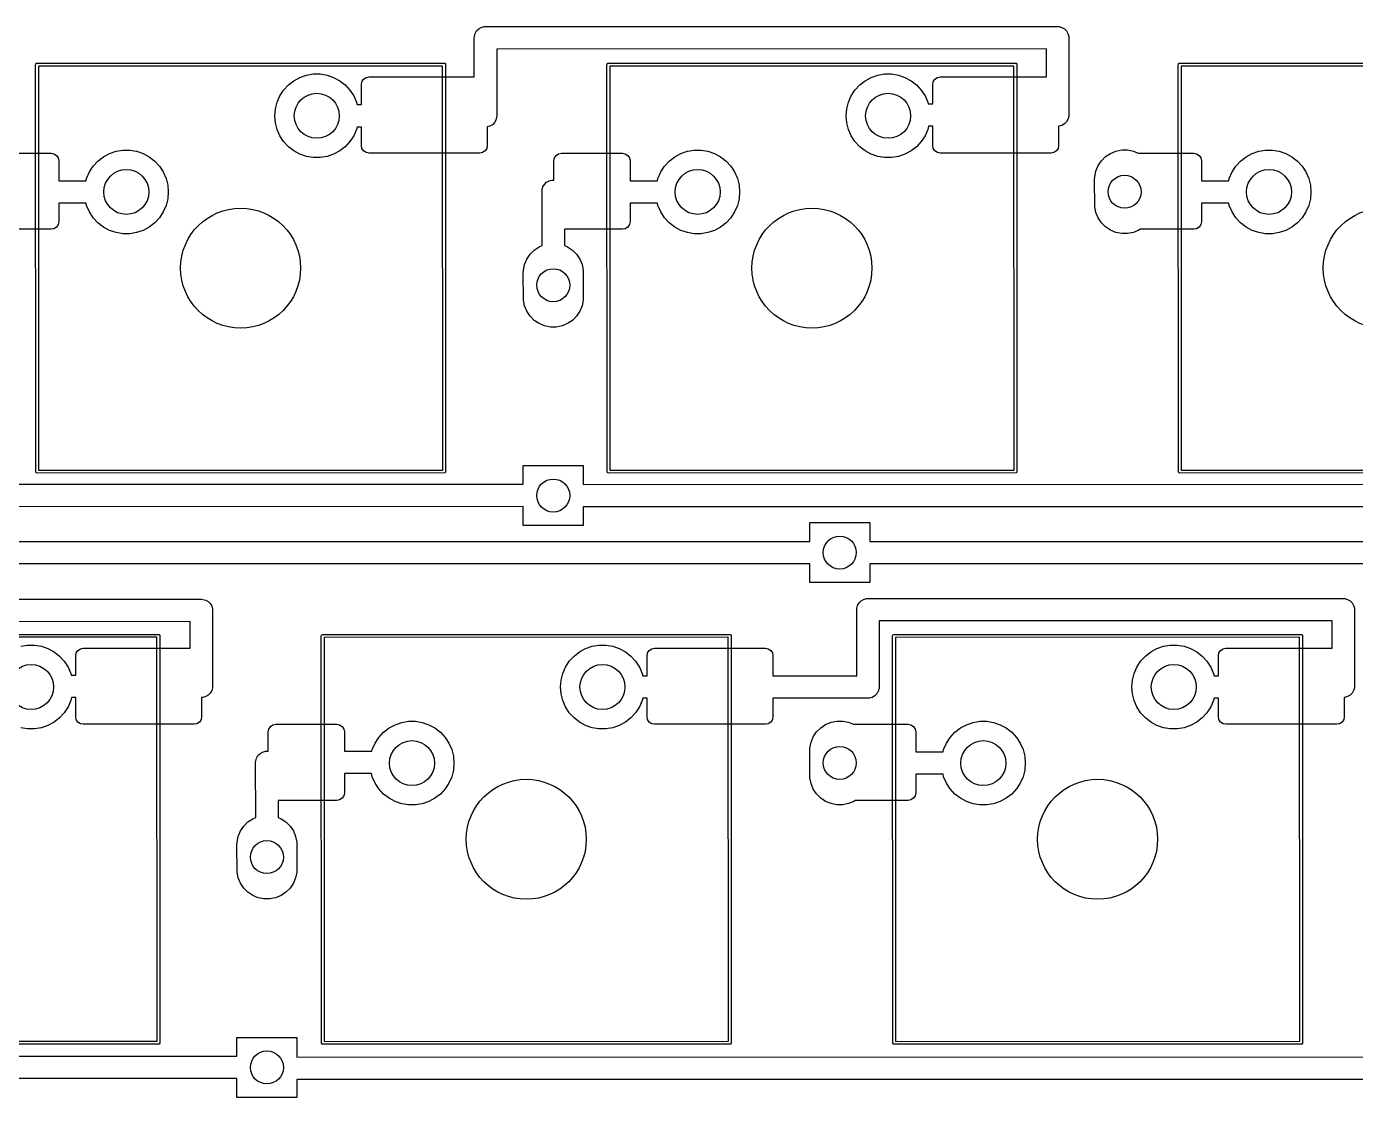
# Model space of a CAD drawing. Extents: x 12 to 499, y -206 to -17.
# Drawn here: x 218.32 to 262.63, y -113.8 to -78.08 of the extents above; entities that cross this region are included whole.
import ezdxf

# ---------------------------------------------------------------- set-up
doc = ezdxf.new("R2010")
doc.units = 0
doc.layers.add('BLACK', color=7, linetype='CONTINUOUS')

msp = doc.modelspace()

# ---------------------------------------------------------------- linework, layer by layer
at = {"layer": 'BLACK', "linetype": 'CONTINUOUS'}
for p, q in [((233.249458, -78.4586), (233.252666, -78.409653)), ((233.252666, -78.409653), (233.278003, -78.315094)), ((233.278003, -78.315094), (233.32695, -78.230314)), ((233.32695, -78.230314), (233.396172, -78.161092)), ((233.396172, -78.161092), (233.480952, -78.112145)), ((233.480952, -78.112145), (233.575511, -78.086808)), ((233.575511, -78.086808), (252.699858, -78.0836)), ((252.699858, -78.0836), (252.748805, -78.086808)), ((252.748805, -78.086808), (252.843364, -78.112145)), ((252.843364, -78.112145), (252.928144, -78.161092)), ((252.928144, -78.161092), (252.997366, -78.230314)), ((252.997366, -78.230314), (253.046313, -78.315094)), ((253.046313, -78.315094), (253.07165, -78.409653)), ((253.07165, -78.409653), (253.074858, -81.034994)), ((233.251039, -79.764994), (233.249458, -78.4586)), ((252.325312, -78.830463), (233.996763, -78.833537)), ((233.996763, -78.833537), (233.999458, -81.059994)), ((252.326454, -79.764994), (252.325312, -78.830463)), ((218.627296, -79.33586), (218.654356, -79.3088)), ((218.654356, -79.3088), (232.24349, -79.304994)), ((232.24349, -79.304994), (232.262624, -79.3088)), ((232.262624, -79.3088), (232.289684, -79.33586)), ((237.677286, -79.33586), (237.704346, -79.3088)), ((237.704346, -79.3088), (251.29348, -79.304994)), ((251.29348, -79.304994), (251.312614, -79.3088)), ((251.312614, -79.3088), (251.339674, -79.33586)), ((256.727276, -79.33586), (256.754336, -79.3088)), ((256.754336, -79.3088), (270.34347, -79.304994)), ((218.62349, -79.354994), (218.627296, -79.33586)), ((218.627296, -92.944128), (218.62349, -79.354994)), ((232.193502, -79.401207), (218.719703, -79.404981)), ((218.719703, -79.404981), (218.723477, -92.87878)), ((227.436116, -79.777911), (227.65481, -79.702834)), ((227.65481, -79.702834), (227.882879, -79.664776)), ((227.882879, -79.664776), (228.114101, -79.664776)), ((228.114101, -79.664776), (228.34217, -79.702834)), ((228.34217, -79.702834), (228.560864, -79.777911)), ((232.197276, -92.875006), (232.193502, -79.401207)), ((232.289684, -79.33586), (232.29349, -92.924994)), ((237.67348, -79.354994), (237.677286, -79.33586)), ((237.677286, -92.944128), (237.67348, -79.354994)), ((251.243492, -79.401207), (237.769693, -79.404981)), ((237.769693, -79.404981), (237.773467, -92.87878)), ((246.486106, -79.777911), (246.7048, -79.702834)), ((246.7048, -79.702834), (246.932869, -79.664776)), ((246.932869, -79.664776), (247.164091, -79.664776)), ((247.164091, -79.664776), (247.39216, -79.702834)), ((247.39216, -79.702834), (247.610854, -79.777911)), ((251.247266, -92.875006), (251.243492, -79.401207)), ((251.339674, -79.33586), (251.34348, -92.924994)), ((256.72347, -79.354994), (256.727276, -79.33586)), ((256.727276, -92.944128), (256.72347, -79.354994)), ((270.293482, -79.401207), (256.819683, -79.404981)), ((256.819683, -79.404981), (256.823457, -92.87878)), ((226.893693, -80.200096), (227.050296, -80.029981)), ((227.050296, -80.029981), (227.232763, -79.887961)), ((227.232763, -79.887961), (227.436116, -79.777911)), ((228.560864, -79.777911), (228.764217, -79.887961)), ((228.764217, -79.887961), (228.946684, -80.029981)), ((228.946684, -80.029981), (229.103287, -80.200096)), ((229.48449, -80.018994), (229.503825, -79.921792)), ((229.48449, -80.687334), (229.48449, -80.018994)), ((229.503825, -79.921792), (229.558885, -79.839389)), ((229.558885, -79.839389), (229.641288, -79.784329)), ((229.641288, -79.784329), (229.73849, -79.764994)), ((229.73849, -79.764994), (233.251039, -79.764994)), ((245.943683, -80.200096), (246.100286, -80.029981)), ((246.100286, -80.029981), (246.282753, -79.887961)), ((246.282753, -79.887961), (246.486106, -79.777911)), ((247.610854, -79.777911), (247.814207, -79.887961)), ((247.814207, -79.887961), (247.996674, -80.029981)), ((247.996674, -80.029981), (248.153277, -80.200096)), ((248.53448, -80.018994), (248.553815, -79.921792)), ((248.53448, -80.661847), (248.53448, -80.018994)), ((248.553815, -79.921792), (248.608875, -79.839389)), ((248.608875, -79.839389), (248.691278, -79.784329)), ((248.691278, -79.784329), (248.78848, -79.764994)), ((248.78848, -79.764994), (252.326454, -79.764994)), ((226.617584, -80.829562), (226.674346, -80.605415)), ((226.674346, -80.605415), (226.767227, -80.393668)), ((226.767227, -80.393668), (226.893693, -80.200096)), ((229.103287, -80.200096), (229.229753, -80.393668)), ((229.229753, -80.393668), (229.322634, -80.605415)), ((229.322634, -80.605415), (229.343399, -80.687414)), ((245.667574, -80.829562), (245.724336, -80.605415)), ((245.724336, -80.605415), (245.817217, -80.393668)), ((245.817217, -80.393668), (245.943683, -80.200096)), ((248.153277, -80.200096), (248.279743, -80.393668)), ((248.279743, -80.393668), (248.372624, -80.605415)), ((248.372624, -80.605415), (248.386947, -80.661977)), ((226.59849, -81.059994), (226.617584, -80.829562)), ((226.617584, -81.290426), (226.59849, -81.059994)), ((229.343399, -80.687414), (229.48449, -80.687334)), ((233.999458, -81.059994), (233.99625, -81.108941)), ((245.64848, -81.059994), (245.667574, -80.829562)), ((245.667574, -81.290426), (245.64848, -81.059994)), ((248.386947, -80.661977), (248.53448, -80.661847)), ((253.074858, -81.034994), (253.07165, -81.083941)), ((226.674346, -81.514573), (226.617584, -81.290426)), ((226.767227, -81.72632), (226.674346, -81.514573)), ((229.322634, -81.514573), (229.229753, -81.72632)), ((229.342978, -81.434233), (229.322634, -81.514573)), ((229.48449, -81.434153), (229.342978, -81.434233)), ((229.48449, -82.050994), (229.48449, -81.434153)), ((233.767964, -81.406449), (233.68449, -81.428815)), ((233.68449, -81.428815), (233.68449, -82.050994)), ((233.852744, -81.357502), (233.767964, -81.406449)), ((233.921966, -81.28828), (233.852744, -81.357502)), ((233.970913, -81.2035), (233.921966, -81.28828)), ((233.99625, -81.108941), (233.970913, -81.2035)), ((245.724336, -81.514573), (245.667574, -81.290426)), ((245.817217, -81.72632), (245.724336, -81.514573)), ((248.372624, -81.514573), (248.279743, -81.72632)), ((248.399409, -81.408801), (248.372624, -81.514573)), ((248.53448, -81.408682), (248.399409, -81.408801)), ((248.53448, -82.050994), (248.53448, -81.408682)), ((252.748805, -81.406786), (252.73448, -81.406807)), ((252.73448, -81.406807), (252.73448, -82.050994)), ((252.843364, -81.381449), (252.748805, -81.406786)), ((252.928144, -81.332502), (252.843364, -81.381449)), ((252.997366, -81.26328), (252.928144, -81.332502)), ((253.046313, -81.1785), (252.997366, -81.26328)), ((253.07165, -81.083941), (253.046313, -81.1785)), ((226.893693, -81.919892), (226.767227, -81.72632)), ((227.050296, -82.090007), (226.893693, -81.919892)), ((229.103287, -81.919892), (228.946684, -82.090007)), ((229.229753, -81.72632), (229.103287, -81.919892)), ((245.943683, -81.919892), (245.817217, -81.72632)), ((246.100286, -82.090007), (245.943683, -81.919892)), ((248.153277, -81.919892), (247.996674, -82.090007)), ((248.279743, -81.72632), (248.153277, -81.919892)), ((217.26395, -82.304994), (219.13849, -82.304994)), ((219.13849, -82.304994), (219.235692, -82.324329)), ((219.235692, -82.324329), (219.318095, -82.379389)), ((219.318095, -82.379389), (219.373155, -82.461792)), ((220.882763, -82.427961), (221.086116, -82.317911)), ((221.086116, -82.317911), (221.30481, -82.242834)), ((221.30481, -82.242834), (221.532879, -82.204776)), ((221.532879, -82.204776), (221.764101, -82.204776)), ((221.764101, -82.204776), (221.99217, -82.242834)), ((221.99217, -82.242834), (222.210864, -82.317911)), ((222.210864, -82.317911), (222.414217, -82.427961)), ((227.232763, -82.232027), (227.050296, -82.090007)), ((227.436116, -82.342077), (227.232763, -82.232027)), ((227.65481, -82.417154), (227.436116, -82.342077)), ((228.560864, -82.342077), (228.34217, -82.417154)), ((228.764217, -82.232027), (228.560864, -82.342077)), ((228.946684, -82.090007), (228.764217, -82.232027)), ((229.503825, -82.148196), (229.48449, -82.050994)), ((229.558885, -82.230599), (229.503825, -82.148196)), ((229.641288, -82.285659), (229.558885, -82.230599)), ((229.73849, -82.304994), (229.641288, -82.285659)), ((233.43049, -82.304994), (229.73849, -82.304994)), ((233.527692, -82.285659), (233.43049, -82.304994)), ((233.610095, -82.230599), (233.527692, -82.285659)), ((233.665155, -82.148196), (233.610095, -82.230599)), ((233.68449, -82.050994), (233.665155, -82.148196)), ((235.921815, -82.461792), (235.976875, -82.379389)), ((235.976875, -82.379389), (236.059278, -82.324329)), ((236.059278, -82.324329), (236.15648, -82.304994)), ((236.15648, -82.304994), (238.18848, -82.304994)), ((238.18848, -82.304994), (238.285682, -82.324329)), ((238.285682, -82.324329), (238.368085, -82.379389)), ((238.368085, -82.379389), (238.423145, -82.461792)), ((239.932753, -82.427961), (240.136106, -82.317911)), ((240.136106, -82.317911), (240.3548, -82.242834)), ((240.3548, -82.242834), (240.582869, -82.204776)), ((240.582869, -82.204776), (240.814091, -82.204776)), ((240.814091, -82.204776), (241.04216, -82.242834)), ((241.04216, -82.242834), (241.260854, -82.317911)), ((241.260854, -82.317911), (241.464207, -82.427961)), ((246.282753, -82.232027), (246.100286, -82.090007)), ((246.486106, -82.342077), (246.282753, -82.232027)), ((246.7048, -82.417154), (246.486106, -82.342077)), ((247.610854, -82.342077), (247.39216, -82.417154)), ((247.814207, -82.232027), (247.610854, -82.342077)), ((247.996674, -82.090007), (247.814207, -82.232027)), ((248.553815, -82.148196), (248.53448, -82.050994)), ((248.608875, -82.230599), (248.553815, -82.148196)), ((248.691278, -82.285659), (248.608875, -82.230599)), ((248.78848, -82.304994), (248.691278, -82.285659)), ((252.48048, -82.304994), (248.78848, -82.304994)), ((252.577682, -82.285659), (252.48048, -82.304994)), ((252.660085, -82.230599), (252.577682, -82.285659)), ((252.715145, -82.148196), (252.660085, -82.230599)), ((252.73448, -82.050994), (252.715145, -82.148196)), ((254.300665, -82.42099), (254.463661, -82.312079)), ((254.463661, -82.312079), (254.644773, -82.23706)), ((254.644773, -82.23706), (254.837041, -82.198815)), ((254.837041, -82.198815), (255.033075, -82.198815)), ((255.033075, -82.198815), (255.225343, -82.23706)), ((255.225343, -82.23706), (255.38935, -82.304994)), ((255.38935, -82.304994), (257.23847, -82.304994)), ((257.23847, -82.304994), (257.335672, -82.324329)), ((257.335672, -82.324329), (257.418075, -82.379389)), ((257.418075, -82.379389), (257.473135, -82.461792)), ((258.982743, -82.427961), (259.186096, -82.317911)), ((259.186096, -82.317911), (259.40479, -82.242834)), ((259.40479, -82.242834), (259.632859, -82.204776)), ((259.632859, -82.204776), (259.864081, -82.204776)), ((259.864081, -82.204776), (260.09215, -82.242834)), ((260.09215, -82.242834), (260.310844, -82.317911)), ((260.310844, -82.317911), (260.514197, -82.427961)), ((219.373155, -82.461792), (219.39249, -82.558994)), ((219.39249, -82.558994), (219.39249, -83.227018)), ((220.417227, -82.933668), (220.543693, -82.740096)), ((220.543693, -82.740096), (220.700296, -82.569981)), ((220.700296, -82.569981), (220.882763, -82.427961)), ((222.414217, -82.427961), (222.596684, -82.569981)), ((222.596684, -82.569981), (222.753287, -82.740096)), ((222.753287, -82.740096), (222.879753, -82.933668)), ((227.882879, -82.455212), (227.65481, -82.417154)), ((228.114101, -82.455212), (227.882879, -82.455212)), ((228.34217, -82.417154), (228.114101, -82.455212)), ((235.90248, -82.558994), (235.921815, -82.461792)), ((235.90248, -83.203042), (235.90248, -82.558994)), ((238.423145, -82.461792), (238.44248, -82.558994)), ((238.44248, -82.558994), (238.44248, -83.227018)), ((239.467217, -82.933668), (239.593683, -82.740096)), ((239.593683, -82.740096), (239.750286, -82.569981)), ((239.750286, -82.569981), (239.932753, -82.427961)), ((241.464207, -82.427961), (241.646674, -82.569981)), ((241.646674, -82.569981), (241.803277, -82.740096)), ((241.803277, -82.740096), (241.929743, -82.933668)), ((246.932869, -82.455212), (246.7048, -82.417154)), ((247.164091, -82.455212), (246.932869, -82.455212)), ((247.39216, -82.417154), (247.164091, -82.455212)), ((253.978118, -82.903715), (254.053137, -82.722603)), ((254.053137, -82.722603), (254.162048, -82.559607)), ((254.162048, -82.559607), (254.300665, -82.42099)), ((257.473135, -82.461792), (257.49247, -82.558994)), ((257.49247, -82.558994), (257.49247, -83.227018)), ((258.517207, -82.933668), (258.643673, -82.740096)), ((258.643673, -82.740096), (258.800276, -82.569981)), ((258.800276, -82.569981), (258.982743, -82.427961)), ((260.514197, -82.427961), (260.696664, -82.569981)), ((260.696664, -82.569981), (260.853267, -82.740096)), ((260.853267, -82.740096), (260.979733, -82.933668)), ((219.39249, -83.227018), (220.303888, -83.2262)), ((220.303888, -83.2262), (220.324346, -83.145415)), ((220.324346, -83.145415), (220.417227, -82.933668)), ((222.879753, -82.933668), (222.972634, -83.145415)), ((222.972634, -83.145415), (223.029396, -83.369562)), ((235.58755, -83.346708), (235.656772, -83.277486)), ((235.656772, -83.277486), (235.741552, -83.228539)), ((235.741552, -83.228539), (235.836111, -83.203202)), ((235.836111, -83.203202), (235.90248, -83.203042)), ((238.44248, -83.227018), (239.353878, -83.2262)), ((239.353878, -83.2262), (239.374336, -83.145415)), ((239.374336, -83.145415), (239.467217, -82.933668)), ((241.929743, -82.933668), (242.022624, -83.145415)), ((242.022624, -83.145415), (242.079386, -83.369562)), ((253.935058, -83.194), (253.939873, -83.095983)), ((253.939873, -84.092017), (253.935058, -83.194)), ((253.939873, -83.095983), (253.978118, -82.903715)), ((257.49247, -83.227018), (258.403868, -83.2262)), ((258.403868, -83.2262), (258.424326, -83.145415)), ((258.424326, -83.145415), (258.517207, -82.933668)), ((260.979733, -82.933668), (261.072614, -83.145415)), ((261.072614, -83.145415), (261.129376, -83.369562)), ((223.029396, -83.369562), (223.04849, -83.599994)), ((223.04849, -83.599994), (223.029396, -83.830426)), ((235.510058, -83.574994), (235.513266, -83.526047)), ((235.511883, -85.386393), (235.510058, -83.574994)), ((235.513266, -83.526047), (235.538603, -83.431488)), ((235.538603, -83.431488), (235.58755, -83.346708)), ((242.079386, -83.369562), (242.09848, -83.599994)), ((242.09848, -83.599994), (242.079386, -83.830426)), ((261.129376, -83.369562), (261.14847, -83.599994)), ((261.14847, -83.599994), (261.129376, -83.830426)), ((220.303698, -83.973036), (219.39249, -83.973854)), ((219.39249, -83.973854), (219.39249, -84.590994)), ((220.324346, -84.054573), (220.303698, -83.973036)), ((220.417227, -84.26632), (220.324346, -84.054573)), ((222.972634, -84.054573), (222.879753, -84.26632)), ((223.029396, -83.830426), (222.972634, -84.054573)), ((239.353688, -83.973036), (238.44248, -83.973854)), ((238.44248, -83.973854), (238.44248, -84.590994)), ((239.374336, -84.054573), (239.353688, -83.973036)), ((239.467217, -84.26632), (239.374336, -84.054573)), ((242.022624, -84.054573), (241.929743, -84.26632)), ((242.079386, -83.830426), (242.022624, -84.054573)), ((253.978118, -84.284285), (253.939873, -84.092017)), ((258.403678, -83.973036), (257.49247, -83.973854)), ((257.49247, -83.973854), (257.49247, -84.590994)), ((258.424326, -84.054573), (258.403678, -83.973036)), ((258.517207, -84.26632), (258.424326, -84.054573)), ((261.072614, -84.054573), (260.979733, -84.26632)), ((261.129376, -83.830426), (261.072614, -84.054573)), ((219.39249, -84.590994), (219.373155, -84.688196)), ((220.543693, -84.459892), (220.417227, -84.26632)), ((220.700296, -84.630007), (220.543693, -84.459892)), ((222.753287, -84.459892), (222.596684, -84.630007)), ((222.879753, -84.26632), (222.753287, -84.459892)), ((238.44248, -84.590994), (238.423145, -84.688196)), ((239.593683, -84.459892), (239.467217, -84.26632)), ((239.750286, -84.630007), (239.593683, -84.459892)), ((241.803277, -84.459892), (241.646674, -84.630007)), ((241.929743, -84.26632), (241.803277, -84.459892)), ((254.053137, -84.465397), (253.978118, -84.284285)), ((254.162048, -84.628393), (254.053137, -84.465397)), ((257.49247, -84.590994), (257.473135, -84.688196)), ((258.643673, -84.459892), (258.517207, -84.26632)), ((258.800276, -84.630007), (258.643673, -84.459892)), ((260.853267, -84.459892), (260.696664, -84.630007)), ((260.979733, -84.26632), (260.853267, -84.459892)), ((219.13849, -84.844994), (217.32734, -84.844994)), ((219.235692, -84.825659), (219.13849, -84.844994)), ((219.318095, -84.770599), (219.235692, -84.825659)), ((219.373155, -84.688196), (219.318095, -84.770599)), ((220.882763, -84.772027), (220.700296, -84.630007)), ((221.086116, -84.882077), (220.882763, -84.772027)), ((221.30481, -84.957154), (221.086116, -84.882077)), ((221.532879, -84.995212), (221.30481, -84.957154)), ((221.764101, -84.995212), (221.532879, -84.995212)), ((221.99217, -84.957154), (221.764101, -84.995212)), ((222.210864, -84.882077), (221.99217, -84.957154)), ((222.414217, -84.772027), (222.210864, -84.882077)), ((222.596684, -84.630007), (222.414217, -84.772027)), ((238.18848, -84.844994), (236.258179, -84.844994)), ((236.258179, -84.844994), (236.258725, -85.386598)), ((238.285682, -84.825659), (238.18848, -84.844994)), ((238.368085, -84.770599), (238.285682, -84.825659)), ((238.423145, -84.688196), (238.368085, -84.770599)), ((239.932753, -84.772027), (239.750286, -84.630007)), ((240.136106, -84.882077), (239.932753, -84.772027)), ((240.3548, -84.957154), (240.136106, -84.882077)), ((240.582869, -84.995212), (240.3548, -84.957154)), ((240.814091, -84.995212), (240.582869, -84.995212)), ((241.04216, -84.957154), (240.814091, -84.995212)), ((241.260854, -84.882077), (241.04216, -84.957154)), ((241.464207, -84.772027), (241.260854, -84.882077)), ((241.646674, -84.630007), (241.464207, -84.772027)), ((254.300665, -84.76701), (254.162048, -84.628393)), ((254.463661, -84.875921), (254.300665, -84.76701)), ((254.644773, -84.95094), (254.463661, -84.875921)), ((254.837041, -84.989185), (254.644773, -84.95094)), ((255.033075, -84.989185), (254.837041, -84.989185)), ((255.225343, -84.95094), (255.033075, -84.989185)), ((255.406455, -84.875921), (255.225343, -84.95094)), ((255.45274, -84.844994), (255.406455, -84.875921)), ((257.23847, -84.844994), (255.45274, -84.844994)), ((257.335672, -84.825659), (257.23847, -84.844994)), ((257.418075, -84.770599), (257.335672, -84.825659)), ((257.473135, -84.688196), (257.418075, -84.770599)), ((258.982743, -84.772027), (258.800276, -84.630007)), ((259.186096, -84.882077), (258.982743, -84.772027)), ((259.40479, -84.957154), (259.186096, -84.882077)), ((259.632859, -84.995212), (259.40479, -84.957154)), ((259.864081, -84.995212), (259.632859, -84.995212)), ((260.09215, -84.957154), (259.864081, -84.995212)), ((260.310844, -84.882077), (260.09215, -84.957154)), ((260.514197, -84.772027), (260.310844, -84.882077)), ((260.696664, -84.630007), (260.514197, -84.772027)), ((235.250665, -85.53599), (235.413661, -85.427079)), ((235.413661, -85.427079), (235.511883, -85.386393)), ((236.258725, -85.386598), (236.356455, -85.427079)), ((236.356455, -85.427079), (236.519451, -85.53599)), ((234.928118, -86.018715), (235.003137, -85.837603)), ((235.003137, -85.837603), (235.112048, -85.674607)), ((235.112048, -85.674607), (235.250665, -85.53599)), ((236.519451, -85.53599), (236.658068, -85.674607)), ((236.658068, -85.674607), (236.766979, -85.837603)), ((236.766979, -85.837603), (236.841998, -86.018715)), ((234.885058, -86.309), (234.889873, -86.210983)), ((234.889873, -87.207017), (234.885058, -86.309)), ((234.889873, -86.210983), (234.928118, -86.018715)), ((236.841998, -86.018715), (236.880243, -86.210983)), ((236.880243, -86.210983), (236.885058, -87.109)), ((234.928118, -87.399285), (234.889873, -87.207017)), ((236.880243, -87.207017), (236.841998, -87.399285)), ((236.885058, -87.109), (236.880243, -87.207017)), ((235.003137, -87.580397), (234.928118, -87.399285)), ((235.112048, -87.743393), (235.003137, -87.580397)), ((236.766979, -87.580397), (236.658068, -87.743393)), ((236.841998, -87.399285), (236.766979, -87.580397)), ((235.250665, -87.88201), (235.112048, -87.743393)), ((235.413661, -87.990921), (235.250665, -87.88201)), ((235.594773, -88.06594), (235.413661, -87.990921)), ((235.787041, -88.104185), (235.594773, -88.06594)), ((235.983075, -88.104185), (235.787041, -88.104185)), ((236.175343, -88.06594), (235.983075, -88.104185)), ((236.356455, -87.990921), (236.175343, -88.06594)), ((236.519451, -87.88201), (236.356455, -87.990921)), ((236.658068, -87.743393), (236.519451, -87.88201)), ((218.654356, -92.971188), (218.627296, -92.944128)), ((218.67349, -92.974994), (218.654356, -92.971188)), ((232.262624, -92.971188), (218.67349, -92.974994)), ((218.723477, -92.87878), (232.197276, -92.875006)), ((232.289684, -92.944128), (232.262624, -92.971188)), ((232.29349, -92.924994), (232.289684, -92.944128)), ((234.885058, -93.349073), (234.885058, -92.724)), ((234.885058, -92.724), (236.885058, -92.724)), ((236.885058, -92.724), (236.885058, -93.352109)), ((237.704346, -92.971188), (237.677286, -92.944128)), ((237.72348, -92.974994), (237.704346, -92.971188)), ((251.312614, -92.971188), (237.72348, -92.974994)), ((237.773467, -92.87878), (251.247266, -92.875006)), ((251.339674, -92.944128), (251.312614, -92.971188)), ((251.34348, -92.924994), (251.339674, -92.944128)), ((256.754336, -92.971188), (256.727276, -92.944128)), ((256.77347, -92.974994), (256.754336, -92.971188)), ((270.362604, -92.971188), (256.77347, -92.974994)), ((256.823457, -92.87878), (270.297256, -92.875006)), ((198.759658, -93.352125), (234.885058, -93.349073)), ((236.885058, -93.352109), (272.985058, -93.349083)), ((234.885058, -94.095869), (198.759658, -94.098921)), ((234.885058, -94.724), (234.885058, -94.095869)), ((272.985058, -94.095879), (236.885058, -94.098905)), ((236.885058, -94.098905), (236.885058, -94.724)), ((236.885058, -94.724), (234.885058, -94.724)), ((244.435458, -95.254084), (244.435458, -94.629)), ((244.435458, -94.629), (246.435458, -94.629)), ((246.435458, -94.629), (246.435458, -95.257119)), ((208.310058, -95.257119), (244.435458, -95.254084)), ((246.435458, -95.257119), (282.535458, -95.254084)), ((244.435458, -96.00088), (208.310058, -96.003915)), ((244.435458, -96.629), (244.435458, -96.00088)), ((282.535458, -96.00088), (246.435458, -96.003915)), ((246.435458, -96.003915), (246.435458, -96.629)), ((246.435458, -96.629), (244.435458, -96.629)), ((205.025911, -97.187608), (224.150258, -97.1844)), ((224.150258, -97.1844), (224.199205, -97.187608)), ((224.199205, -97.187608), (224.293764, -97.212945)), ((224.293764, -97.212945), (224.378544, -97.261892)), ((224.378544, -97.261892), (224.447766, -97.331114)), ((224.447766, -97.331114), (224.496713, -97.415894)), ((224.496713, -97.415894), (224.52205, -97.510453)), ((246.003466, -97.485053), (246.028803, -97.390494)), ((246.028803, -97.390494), (246.07775, -97.305714)), ((246.07775, -97.305714), (246.146972, -97.236492)), ((246.146972, -97.236492), (246.231752, -97.187545)), ((246.231752, -97.187545), (246.326311, -97.162208)), ((246.326311, -97.162208), (262.224858, -97.159)), ((262.224858, -97.159), (262.273805, -97.162208)), ((262.273805, -97.162208), (262.368364, -97.187545)), ((262.368364, -97.187545), (262.453144, -97.236492)), ((262.453144, -97.236492), (262.522366, -97.305714)), ((262.522366, -97.305714), (262.571313, -97.390494)), ((262.571313, -97.390494), (262.59665, -97.485053)), ((224.52205, -97.510453), (224.525258, -100.084999)), ((246.000258, -97.534), (246.003466, -97.485053)), ((246.002948, -99.735133), (246.000258, -97.534)), ((261.850316, -97.905877), (246.747568, -97.908924)), ((246.747568, -97.908924), (246.750258, -100.109999)), ((261.851439, -98.814999), (261.850316, -97.905877)), ((262.59665, -97.485053), (262.599858, -100.084999)), ((223.775721, -97.931263), (205.447173, -97.934337)), ((209.129386, -98.358805), (222.71852, -98.354999)), ((222.71852, -98.354999), (222.737654, -98.358805)), ((222.737654, -98.358805), (222.764714, -98.385865)), ((223.776823, -98.814999), (223.775721, -97.931263)), ((228.152306, -98.385865), (228.179366, -98.358805)), ((228.179366, -98.358805), (241.7685, -98.354999)), ((241.7685, -98.354999), (241.787634, -98.358805)), ((241.787634, -98.358805), (241.814694, -98.385865)), ((247.202296, -98.385865), (247.229356, -98.358805)), ((247.229356, -98.358805), (260.81849, -98.354999)), ((260.81849, -98.354999), (260.837624, -98.358805)), ((260.837624, -98.358805), (260.864684, -98.385865)), ((222.668532, -98.451212), (209.194733, -98.454986)), ((218.12984, -98.752839), (218.357909, -98.714781)), ((218.357909, -98.714781), (218.589131, -98.714781)), ((218.589131, -98.714781), (218.8172, -98.752839)), ((218.8172, -98.752839), (219.035894, -98.827916)), ((222.672306, -111.925011), (222.668532, -98.451212)), ((222.764714, -98.385865), (222.76852, -111.974999)), ((228.1485, -98.404999), (228.152306, -98.385865)), ((228.152306, -111.994133), (228.1485, -98.404999)), ((241.718512, -98.451212), (228.244713, -98.454986)), ((228.244713, -98.454986), (228.248487, -111.928785)), ((236.961126, -98.827916), (237.17982, -98.752839)), ((237.17982, -98.752839), (237.407889, -98.714781)), ((237.407889, -98.714781), (237.639111, -98.714781)), ((237.639111, -98.714781), (237.86718, -98.752839)), ((237.86718, -98.752839), (238.085874, -98.827916)), ((241.722286, -111.925011), (241.718512, -98.451212)), ((241.814694, -98.385865), (241.8185, -111.974999)), ((247.19849, -98.404999), (247.202296, -98.385865)), ((247.202296, -111.994133), (247.19849, -98.404999)), ((260.768502, -98.451212), (247.294703, -98.454986)), ((247.294703, -98.454986), (247.298477, -111.928785)), ((256.011116, -98.827916), (256.22981, -98.752839)), ((256.22981, -98.752839), (256.457879, -98.714781)), ((256.457879, -98.714781), (256.689101, -98.714781)), ((256.689101, -98.714781), (256.91717, -98.752839)), ((256.91717, -98.752839), (257.135864, -98.827916)), ((260.772276, -111.925011), (260.768502, -98.451212)), ((260.864684, -98.385865), (260.86849, -111.974999)), ((219.035894, -98.827916), (219.239247, -98.937966)), ((219.239247, -98.937966), (219.421714, -99.079986)), ((219.421714, -99.079986), (219.578317, -99.250101)), ((219.95952, -99.068999), (219.978855, -98.971797)), ((219.95952, -99.711852), (219.95952, -99.068999)), ((219.978855, -98.971797), (220.033915, -98.889394)), ((220.033915, -98.889394), (220.116318, -98.834334)), ((220.116318, -98.834334), (220.21352, -98.814999)), ((220.21352, -98.814999), (223.776823, -98.814999)), ((236.418703, -99.250101), (236.575306, -99.079986)), ((236.575306, -99.079986), (236.757773, -98.937966)), ((236.757773, -98.937966), (236.961126, -98.827916)), ((238.085874, -98.827916), (238.289227, -98.937966)), ((238.289227, -98.937966), (238.471694, -99.079986)), ((238.471694, -99.079986), (238.628297, -99.250101)), ((239.0095, -99.068999), (239.028835, -98.971797)), ((239.0095, -99.737653), (239.0095, -99.068999)), ((239.028835, -98.971797), (239.083895, -98.889394)), ((239.083895, -98.889394), (239.166298, -98.834334)), ((239.166298, -98.834334), (239.2635, -98.814999)), ((239.2635, -98.814999), (242.9555, -98.814999)), ((242.9555, -98.814999), (243.052702, -98.834334)), ((243.052702, -98.834334), (243.135105, -98.889394)), ((243.135105, -98.889394), (243.190165, -98.971797)), ((243.190165, -98.971797), (243.2095, -99.068999)), ((243.2095, -99.068999), (243.2095, -99.73614)), ((255.468693, -99.250101), (255.625296, -99.079986)), ((255.625296, -99.079986), (255.807763, -98.937966)), ((255.807763, -98.937966), (256.011116, -98.827916)), ((257.135864, -98.827916), (257.339217, -98.937966)), ((257.339217, -98.937966), (257.521684, -99.079986)), ((257.521684, -99.079986), (257.678287, -99.250101)), ((258.05949, -99.068999), (258.078825, -98.971797)), ((258.05949, -99.736852), (258.05949, -99.068999)), ((258.078825, -98.971797), (258.133885, -98.889394)), ((258.133885, -98.889394), (258.216288, -98.834334)), ((258.216288, -98.834334), (258.31349, -98.814999)), ((258.31349, -98.814999), (261.851439, -98.814999)), ((219.578317, -99.250101), (219.704783, -99.443673)), ((219.704783, -99.443673), (219.797664, -99.65542)), ((219.797664, -99.65542), (219.811987, -99.711982)), ((236.142594, -99.879567), (236.199356, -99.65542)), ((236.199356, -99.65542), (236.292237, -99.443673)), ((236.292237, -99.443673), (236.418703, -99.250101)), ((238.628297, -99.250101), (238.754763, -99.443673)), ((238.754763, -99.443673), (238.847644, -99.65542)), ((238.847644, -99.65542), (238.868481, -99.737704)), ((255.192584, -99.879567), (255.249346, -99.65542)), ((255.249346, -99.65542), (255.342227, -99.443673)), ((255.342227, -99.443673), (255.468693, -99.250101)), ((257.678287, -99.250101), (257.804753, -99.443673)), ((257.804753, -99.443673), (257.897634, -99.65542)), ((257.897634, -99.65542), (257.918287, -99.736976)), ((219.811987, -99.711982), (219.95952, -99.711852)), ((224.52205, -100.133946), (224.496713, -100.228505)), ((224.525258, -100.084999), (224.52205, -100.133946)), ((236.1235, -100.109999), (236.142594, -99.879567)), ((236.142594, -100.340431), (236.1235, -100.109999)), ((238.868481, -99.737704), (239.0095, -99.737653)), ((243.2095, -99.73614), (246.002948, -99.735133)), ((246.750258, -100.109999), (246.74705, -100.158946)), ((255.17349, -100.109999), (255.192584, -99.879567)), ((255.192584, -100.340431), (255.17349, -100.109999)), ((257.918287, -99.736976), (258.05949, -99.736852)), ((262.59665, -100.133946), (262.571313, -100.228505)), ((262.599858, -100.084999), (262.59665, -100.133946)), ((219.797664, -100.564578), (219.704783, -100.776325)), ((219.824449, -100.458806), (219.797664, -100.564578)), ((219.95952, -100.458687), (219.824449, -100.458806)), ((219.95952, -101.100999), (219.95952, -100.458687)), ((224.199205, -100.456791), (224.15952, -100.45685)), ((224.15952, -100.45685), (224.15952, -101.100999)), ((224.293764, -100.431454), (224.199205, -100.456791)), ((224.378544, -100.382507), (224.293764, -100.431454)), ((224.447766, -100.313285), (224.378544, -100.382507)), ((224.496713, -100.228505), (224.447766, -100.313285)), ((236.199356, -100.564578), (236.142594, -100.340431)), ((236.292237, -100.776325), (236.199356, -100.564578)), ((238.847644, -100.564578), (238.754763, -100.776325)), ((238.867918, -100.484514), (238.847644, -100.564578)), ((239.0095, -100.484463), (238.867918, -100.484514)), ((239.0095, -101.100999), (239.0095, -100.484463)), ((246.424205, -100.481791), (243.2095, -100.482949)), ((243.2095, -100.482949), (243.2095, -101.100999)), ((246.518764, -100.456454), (246.424205, -100.481791)), ((246.603544, -100.407507), (246.518764, -100.456454)), ((246.672766, -100.338285), (246.603544, -100.407507)), ((246.721713, -100.253505), (246.672766, -100.338285)), ((246.74705, -100.158946), (246.721713, -100.253505)), ((255.249346, -100.564578), (255.192584, -100.340431)), ((255.342227, -100.776325), (255.249346, -100.564578)), ((257.897634, -100.564578), (257.804753, -100.776325)), ((257.918086, -100.483812), (257.897634, -100.564578)), ((258.05949, -100.483687), (257.918086, -100.483812)), ((258.05949, -101.100999), (258.05949, -100.483687)), ((262.273805, -100.456791), (262.25949, -100.456812)), ((262.25949, -100.456812), (262.25949, -101.100999)), ((262.368364, -100.431454), (262.273805, -100.456791)), ((262.453144, -100.382507), (262.368364, -100.431454)), ((262.522366, -100.313285), (262.453144, -100.382507)), ((262.571313, -100.228505), (262.522366, -100.313285)), ((219.578317, -100.969897), (219.421714, -101.140012)), ((219.704783, -100.776325), (219.578317, -100.969897)), ((236.418703, -100.969897), (236.292237, -100.776325)), ((236.575306, -101.140012), (236.418703, -100.969897)), ((238.628297, -100.969897), (238.471694, -101.140012)), ((238.754763, -100.776325), (238.628297, -100.969897)), ((255.468693, -100.969897), (255.342227, -100.776325)), ((255.625296, -101.140012), (255.468693, -100.969897)), ((257.678287, -100.969897), (257.521684, -101.140012)), ((257.804753, -100.776325), (257.678287, -100.969897)), ((219.035894, -101.392082), (218.8172, -101.467159)), ((219.239247, -101.282032), (219.035894, -101.392082)), ((219.421714, -101.140012), (219.239247, -101.282032)), ((219.978855, -101.198201), (219.95952, -101.100999)), ((220.033915, -101.280604), (219.978855, -101.198201)), ((220.116318, -101.335664), (220.033915, -101.280604)), ((220.21352, -101.354999), (220.116318, -101.335664)), ((223.90552, -101.354999), (220.21352, -101.354999)), ((224.002722, -101.335664), (223.90552, -101.354999)), ((224.085125, -101.280604), (224.002722, -101.335664)), ((224.140185, -101.198201), (224.085125, -101.280604)), ((224.15952, -101.100999), (224.140185, -101.198201)), ((226.396835, -101.511797), (226.451895, -101.429394)), ((226.451895, -101.429394), (226.534298, -101.374334)), ((226.534298, -101.374334), (226.6315, -101.354999)), ((226.6315, -101.354999), (228.6635, -101.354999)), ((228.6635, -101.354999), (228.760702, -101.374334)), ((228.760702, -101.374334), (228.843105, -101.429394)), ((228.843105, -101.429394), (228.898165, -101.511797)), ((230.407773, -101.477966), (230.611126, -101.367916)), ((230.611126, -101.367916), (230.82982, -101.292839)), ((230.82982, -101.292839), (231.057889, -101.254781)), ((231.057889, -101.254781), (231.289111, -101.254781)), ((231.289111, -101.254781), (231.51718, -101.292839)), ((231.51718, -101.292839), (231.735874, -101.367916)), ((231.735874, -101.367916), (231.939227, -101.477966)), ((236.757773, -101.282032), (236.575306, -101.140012)), ((236.961126, -101.392082), (236.757773, -101.282032)), ((237.17982, -101.467159), (236.961126, -101.392082)), ((238.085874, -101.392082), (237.86718, -101.467159)), ((238.289227, -101.282032), (238.085874, -101.392082)), ((238.471694, -101.140012), (238.289227, -101.282032)), ((239.028835, -101.198201), (239.0095, -101.100999)), ((239.083895, -101.280604), (239.028835, -101.198201)), ((239.166298, -101.335664), (239.083895, -101.280604)), ((239.2635, -101.354999), (239.166298, -101.335664)), ((242.9555, -101.354999), (239.2635, -101.354999)), ((243.052702, -101.335664), (242.9555, -101.354999)), ((243.135105, -101.280604), (243.052702, -101.335664)), ((243.190165, -101.198201), (243.135105, -101.280604)), ((243.2095, -101.100999), (243.190165, -101.198201)), ((244.801065, -101.47099), (244.964061, -101.362079)), ((244.964061, -101.362079), (245.145173, -101.28706)), ((245.145173, -101.28706), (245.337441, -101.248815)), ((245.337441, -101.248815), (245.533475, -101.248815)), ((245.533475, -101.248815), (245.725743, -101.28706)), ((245.725743, -101.28706), (245.889762, -101.354999)), ((245.889762, -101.354999), (247.71349, -101.354999)), ((247.71349, -101.354999), (247.810692, -101.374334)), ((247.810692, -101.374334), (247.893095, -101.429394)), ((247.893095, -101.429394), (247.948155, -101.511797)), ((249.457763, -101.477966), (249.661116, -101.367916)), ((249.661116, -101.367916), (249.87981, -101.292839)), ((249.87981, -101.292839), (250.107879, -101.254781)), ((250.107879, -101.254781), (250.339101, -101.254781)), ((250.339101, -101.254781), (250.56717, -101.292839)), ((250.56717, -101.292839), (250.785864, -101.367916)), ((250.785864, -101.367916), (250.989217, -101.477966)), ((255.807763, -101.282032), (255.625296, -101.140012)), ((256.011116, -101.392082), (255.807763, -101.282032)), ((256.22981, -101.467159), (256.011116, -101.392082)), ((257.135864, -101.392082), (256.91717, -101.467159)), ((257.339217, -101.282032), (257.135864, -101.392082)), ((257.521684, -101.140012), (257.339217, -101.282032)), ((258.078825, -101.198201), (258.05949, -101.100999)), ((258.133885, -101.280604), (258.078825, -101.198201)), ((258.216288, -101.335664), (258.133885, -101.280604)), ((258.31349, -101.354999), (258.216288, -101.335664)), ((262.00549, -101.354999), (258.31349, -101.354999)), ((262.102692, -101.335664), (262.00549, -101.354999)), ((262.185095, -101.280604), (262.102692, -101.335664)), ((262.240155, -101.198201), (262.185095, -101.280604)), ((262.25949, -101.100999), (262.240155, -101.198201)), ((218.357909, -101.505217), (218.12984, -101.467159)), ((218.589131, -101.505217), (218.357909, -101.505217)), ((218.8172, -101.467159), (218.589131, -101.505217)), ((226.3775, -101.608999), (226.396835, -101.511797)), ((226.3775, -102.25299), (226.3775, -101.608999)), ((228.898165, -101.511797), (228.9175, -101.608999)), ((228.9175, -101.608999), (228.9175, -102.252023)), ((229.942237, -101.983673), (230.068703, -101.790101)), ((230.068703, -101.790101), (230.225306, -101.619986)), ((230.225306, -101.619986), (230.407773, -101.477966)), ((231.939227, -101.477966), (232.121694, -101.619986)), ((232.121694, -101.619986), (232.278297, -101.790101)), ((232.278297, -101.790101), (232.404763, -101.983673)), ((237.407889, -101.505217), (237.17982, -101.467159)), ((237.639111, -101.505217), (237.407889, -101.505217)), ((237.86718, -101.467159), (237.639111, -101.505217)), ((244.478518, -101.953715), (244.553537, -101.772603)), ((244.553537, -101.772603), (244.662448, -101.609607)), ((244.662448, -101.609607), (244.801065, -101.47099)), ((247.948155, -101.511797), (247.96749, -101.608999)), ((247.96749, -101.608999), (247.96749, -102.276416)), ((248.992227, -101.983673), (249.118693, -101.790101)), ((249.118693, -101.790101), (249.275296, -101.619986)), ((249.275296, -101.619986), (249.457763, -101.477966)), ((250.989217, -101.477966), (251.171684, -101.619986)), ((251.171684, -101.619986), (251.328287, -101.790101)), ((251.328287, -101.790101), (251.454753, -101.983673)), ((256.457879, -101.505217), (256.22981, -101.467159)), ((256.689101, -101.505217), (256.457879, -101.505217)), ((256.91717, -101.467159), (256.689101, -101.505217)), ((226.03715, -102.396713), (226.106372, -102.327491)), ((226.106372, -102.327491), (226.191152, -102.278544)), ((226.191152, -102.278544), (226.285711, -102.253207)), ((226.285711, -102.253207), (226.3775, -102.25299)), ((228.9175, -102.252023), (229.83523, -102.251199)), ((229.83523, -102.251199), (229.849356, -102.19542)), ((229.849356, -102.19542), (229.942237, -101.983673)), ((232.404763, -101.983673), (232.497644, -102.19542)), ((232.497644, -102.19542), (232.554406, -102.419567)), ((244.435458, -102.244), (244.440273, -102.145983)), ((244.440273, -103.142017), (244.435458, -102.244)), ((244.440273, -102.145983), (244.478518, -101.953715)), ((247.96749, -102.276416), (248.878979, -102.275843)), ((248.878979, -102.275843), (248.899346, -102.19542)), ((248.899346, -102.19542), (248.992227, -101.983673)), ((251.454753, -101.983673), (251.547634, -102.19542)), ((251.547634, -102.19542), (251.604396, -102.419567)), ((225.959658, -102.624999), (225.962866, -102.576052)), ((225.961494, -104.461789), (225.959658, -102.624999)), ((225.962866, -102.576052), (225.988203, -102.481493)), ((225.988203, -102.481493), (226.03715, -102.396713)), ((232.554406, -102.419567), (232.5735, -102.649999)), ((232.5735, -102.649999), (232.554406, -102.880431)), ((251.604396, -102.419567), (251.62349, -102.649999)), ((251.62349, -102.649999), (251.604396, -102.880431)), ((229.822378, -102.998047), (228.9175, -102.998859)), ((228.9175, -102.998859), (228.9175, -103.640999)), ((229.849356, -103.104578), (229.822378, -102.998047)), ((229.942237, -103.316325), (229.849356, -103.104578)), ((232.497644, -103.104578), (232.404763, -103.316325)), ((232.554406, -102.880431), (232.497644, -103.104578)), ((244.478518, -103.334285), (244.440273, -103.142017)), ((248.878603, -103.022666), (247.96749, -103.023239)), ((247.96749, -103.023239), (247.96749, -103.640999)), ((248.899346, -103.104578), (248.878603, -103.022666)), ((248.992227, -103.316325), (248.899346, -103.104578)), ((251.547634, -103.104578), (251.454753, -103.316325)), ((251.604396, -102.880431), (251.547634, -103.104578)), ((228.9175, -103.640999), (228.898165, -103.738201)), ((230.068703, -103.509897), (229.942237, -103.316325)), ((230.225306, -103.680012), (230.068703, -103.509897)), ((230.407773, -103.822032), (230.225306, -103.680012)), ((232.121694, -103.680012), (231.939227, -103.822032)), ((232.278297, -103.509897), (232.121694, -103.680012)), ((232.404763, -103.316325), (232.278297, -103.509897)), ((244.553537, -103.515397), (244.478518, -103.334285)), ((244.662448, -103.678393), (244.553537, -103.515397)), ((244.801065, -103.81701), (244.662448, -103.678393)), ((247.96749, -103.640999), (247.948155, -103.738201)), ((249.118693, -103.509897), (248.992227, -103.316325)), ((249.275296, -103.680012), (249.118693, -103.509897)), ((249.457763, -103.822032), (249.275296, -103.680012)), ((251.171684, -103.680012), (250.989217, -103.822032)), ((251.328287, -103.509897), (251.171684, -103.680012)), ((251.454753, -103.316325), (251.328287, -103.509897)), ((228.6635, -103.894999), (226.707769, -103.894999)), ((226.707769, -103.894999), (226.708335, -104.462002)), ((228.760702, -103.875664), (228.6635, -103.894999)), ((228.843105, -103.820604), (228.760702, -103.875664)), ((228.898165, -103.738201), (228.843105, -103.820604)), ((230.611126, -103.932082), (230.407773, -103.822032)), ((230.82982, -104.007159), (230.611126, -103.932082)), ((231.057889, -104.045217), (230.82982, -104.007159)), ((231.289111, -104.045217), (231.057889, -104.045217)), ((231.51718, -104.007159), (231.289111, -104.045217)), ((231.735874, -103.932082), (231.51718, -104.007159)), ((231.939227, -103.822032), (231.735874, -103.932082)), ((244.964061, -103.925921), (244.801065, -103.81701)), ((245.145173, -104.00094), (244.964061, -103.925921)), ((245.337441, -104.039185), (245.145173, -104.00094)), ((245.533475, -104.039185), (245.337441, -104.039185)), ((245.725743, -104.00094), (245.533475, -104.039185)), ((245.906855, -103.925921), (245.725743, -104.00094)), ((245.953133, -103.894999), (245.906855, -103.925921)), ((247.71349, -103.894999), (245.953133, -103.894999)), ((247.810692, -103.875664), (247.71349, -103.894999)), ((247.893095, -103.820604), (247.810692, -103.875664)), ((247.948155, -103.738201), (247.893095, -103.820604)), ((249.661116, -103.932082), (249.457763, -103.822032)), ((249.87981, -104.007159), (249.661116, -103.932082)), ((250.107879, -104.045217), (249.87981, -104.007159)), ((250.339101, -104.045217), (250.107879, -104.045217)), ((250.56717, -104.007159), (250.339101, -104.045217)), ((250.785864, -103.932082), (250.56717, -104.007159)), ((250.989217, -103.822032), (250.785864, -103.932082)), ((225.700265, -104.61139), (225.863261, -104.502479)), ((225.863261, -104.502479), (225.961494, -104.461789)), ((226.708335, -104.462002), (226.806055, -104.502479)), ((226.806055, -104.502479), (226.969051, -104.61139)), ((225.377718, -105.094115), (225.452737, -104.913003)), ((225.452737, -104.913003), (225.561648, -104.750007)), ((225.561648, -104.750007), (225.700265, -104.61139)), ((226.969051, -104.61139), (227.107668, -104.750007)), ((227.107668, -104.750007), (227.216579, -104.913003)), ((227.216579, -104.913003), (227.291598, -105.094115)), ((225.334658, -105.3844), (225.339473, -105.286383)), ((225.339473, -106.282417), (225.334658, -105.3844)), ((225.339473, -105.286383), (225.377718, -105.094115)), ((227.291598, -105.094115), (227.329843, -105.286383)), ((227.329843, -105.286383), (227.334658, -106.1844)), ((225.377718, -106.474685), (225.339473, -106.282417)), ((227.329843, -106.282417), (227.291598, -106.474685)), ((227.334658, -106.1844), (227.329843, -106.282417)), ((225.452737, -106.655797), (225.377718, -106.474685)), ((225.561648, -106.818793), (225.452737, -106.655797)), ((227.216579, -106.655797), (227.107668, -106.818793)), ((227.291598, -106.474685), (227.216579, -106.655797)), ((225.700265, -106.95741), (225.561648, -106.818793)), ((225.863261, -107.066321), (225.700265, -106.95741)), ((226.044373, -107.14134), (225.863261, -107.066321)), ((226.236641, -107.179585), (226.044373, -107.14134)), ((226.432675, -107.179585), (226.236641, -107.179585)), ((226.624943, -107.14134), (226.432675, -107.179585)), ((226.806055, -107.066321), (226.624943, -107.14134)), ((226.969051, -106.95741), (226.806055, -107.066321)), ((227.107668, -106.818793), (226.969051, -106.95741)), ((222.737654, -112.021193), (209.14852, -112.024999)), ((209.198507, -111.928785), (222.672306, -111.925011)), ((222.764714, -111.994133), (222.737654, -112.021193)), ((222.76852, -111.974999), (222.764714, -111.994133)), ((225.334658, -112.424483), (225.334658, -111.7994)), ((225.334658, -111.7994), (227.334658, -111.7994)), ((227.334658, -111.7994), (227.334658, -112.452919)), ((228.179366, -112.021193), (228.152306, -111.994133)), ((228.1985, -112.024999), (228.179366, -112.021193)), ((241.787634, -112.021193), (228.1985, -112.024999)), ((228.248487, -111.928785), (241.722286, -111.925011)), ((241.814694, -111.994133), (241.787634, -112.021193)), ((241.8185, -111.974999), (241.814694, -111.994133)), ((247.229356, -112.021193), (247.202296, -111.994133)), ((247.24849, -112.024999), (247.229356, -112.021193)), ((260.837624, -112.021193), (247.24849, -112.024999)), ((247.298477, -111.928785), (260.772276, -111.925011)), ((260.864684, -111.994133), (260.837624, -112.021193)), ((260.86849, -111.974999), (260.864684, -111.994133)), ((189.183858, -112.427519), (225.334658, -112.424483)), ((227.334658, -112.452919), (263.409258, -112.449884)), ((225.334658, -113.17128), (189.183858, -113.174316)), ((225.334658, -113.7994), (225.334658, -113.17128)), ((263.409258, -113.19668), (227.334658, -113.199715)), ((227.334658, -113.199715), (227.334658, -113.7994)), ((227.334658, -113.7994), (225.334658, -113.7994))]:
    msp.add_line(p, q, dxfattribs=at)
at = {"layer": 'BLACK'}
for centre, radius in [((227.99849, -81.059994), 0.75), ((247.04848, -81.059994), 0.75), ((221.64849, -83.599994), 0.75), ((240.69848, -83.599994), 0.75), ((259.74847, -83.599994), 0.75), ((254.935058, -83.594), 0.55), ((225.45849, -86.139994), 2), ((244.50848, -86.139994), 2), ((263.55847, -86.139994), 2), ((235.885058, -86.709), 0.55), ((235.885058, -93.724), 0.55), ((245.435458, -95.629), 0.55), ((218.47352, -100.109999), 0.75), ((237.5235, -100.109999), 0.75), ((256.57349, -100.109999), 0.75), ((231.1735, -102.649999), 0.75), ((250.22349, -102.649999), 0.75), ((245.435458, -102.644), 0.55), ((234.9835, -105.189999), 2), ((254.03349, -105.189999), 2), ((226.334658, -105.7844), 0.55), ((226.334658, -112.7994), 0.55)]:
    msp.add_circle(centre, radius, dxfattribs=at)

doc.saveas('drawing.dxf')
